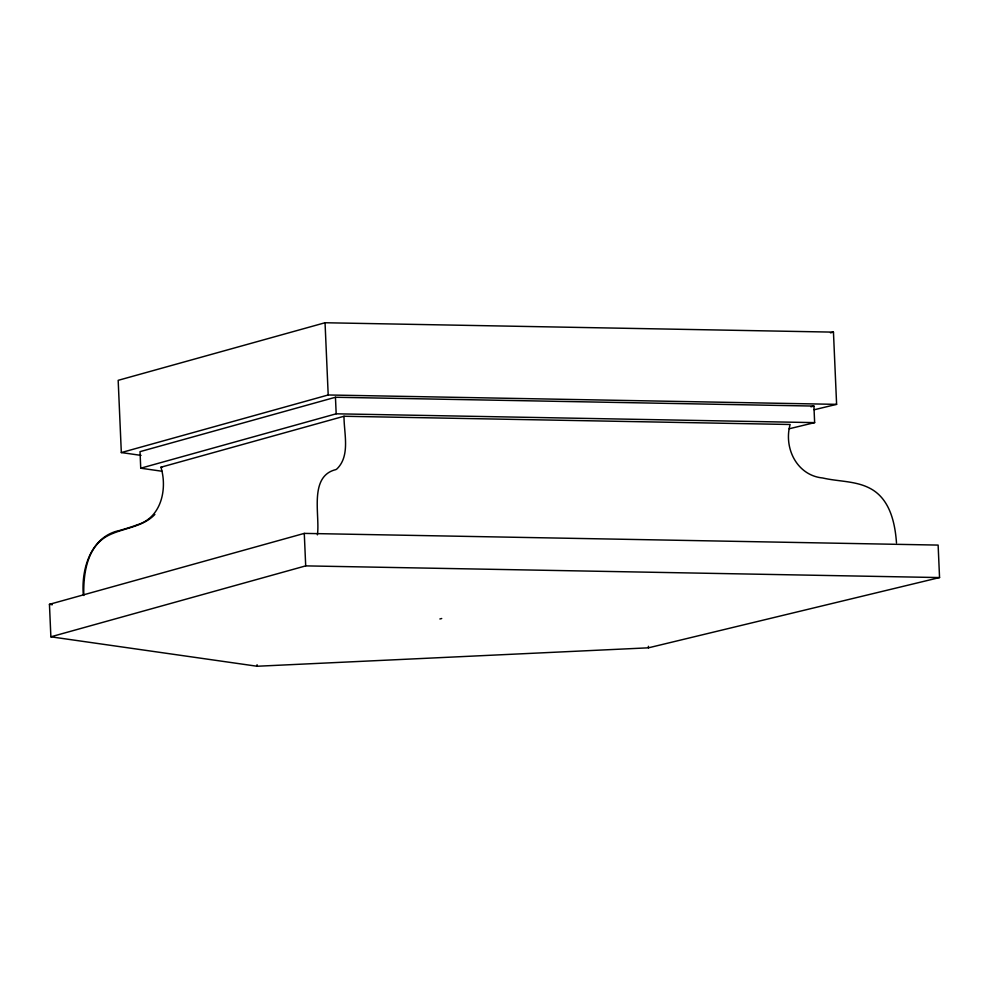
<?xml version="1.0" encoding="UTF-8"?>
<svg xmlns="http://www.w3.org/2000/svg" width="989" height="989" viewBox="0 0 989 989"><rect width="100%" height="100%" fill="white"/><g stroke="black" fill="none" stroke-linecap="round" stroke-linejoin="round"><path stroke-width="1.48" d="M83.299 594.649C81.147 568.675 91 536.075 119.978 530.401M154.877 514.441C142.935 526.952 124.577 527.792 109.668 534.814C87.081 545.248 83.212 573.348 83.805 595.477M120.51 530.24L129.015 527.656M814.17 409.767L836.607 404.353L833.455 332.131L325.047 322.748L118.173 380.332L121.326 452.566L141.044 455.385M121.326 452.566L328.2 394.982L836.607 404.353M789.16 428.781L814.639 422.624L813.91 406.071L335.456 397.257L140.018 451.652L140.735 468.205L162.085 471.259M140.735 468.205L336.173 413.81L814.639 422.624M129.015 527.644A107.826 107.01 -23.8 0 0 137.075 524.838C161.392 517.828 167.549 488.912 160.935 467.216L344.011 416.258L790.124 424.491C783.461 448.042 796.986 475.524 822.724 477.984A114.279 109.346 -70.1 0 0 825.778 478.639C841.404 481.754 858.526 481.136 872.558 489.802C890.323 500.817 895.094 523.54 896.491 542.874M49.45 604.328L304.278 533.392L938.128 545.087L939.55 577.564L648.463 647.82L257.14 666.252L50.872 636.805L49.45 604.328L52.318 604.736M50.872 636.805L305.7 565.881L939.55 577.564M439.882 618.978L441.712 618.508M830.463 332.848L833.455 332.131M810.918 406.8L813.91 406.071M160.935 467.216L161.837 467.352M344.011 416.258C343.851 433.009 350.675 455.793 336.804 469.033A114.279 34.355 85.4 0 1 335.877 469.602C308.383 476.228 320.3 515.64 317.382 534.864M648.388 646.299L648.463 647.82M335.456 397.257L336.173 413.81M325.047 322.748L328.2 394.982M304.278 533.392L305.7 565.881M257.066 664.719L257.14 666.252"/></g></svg>
